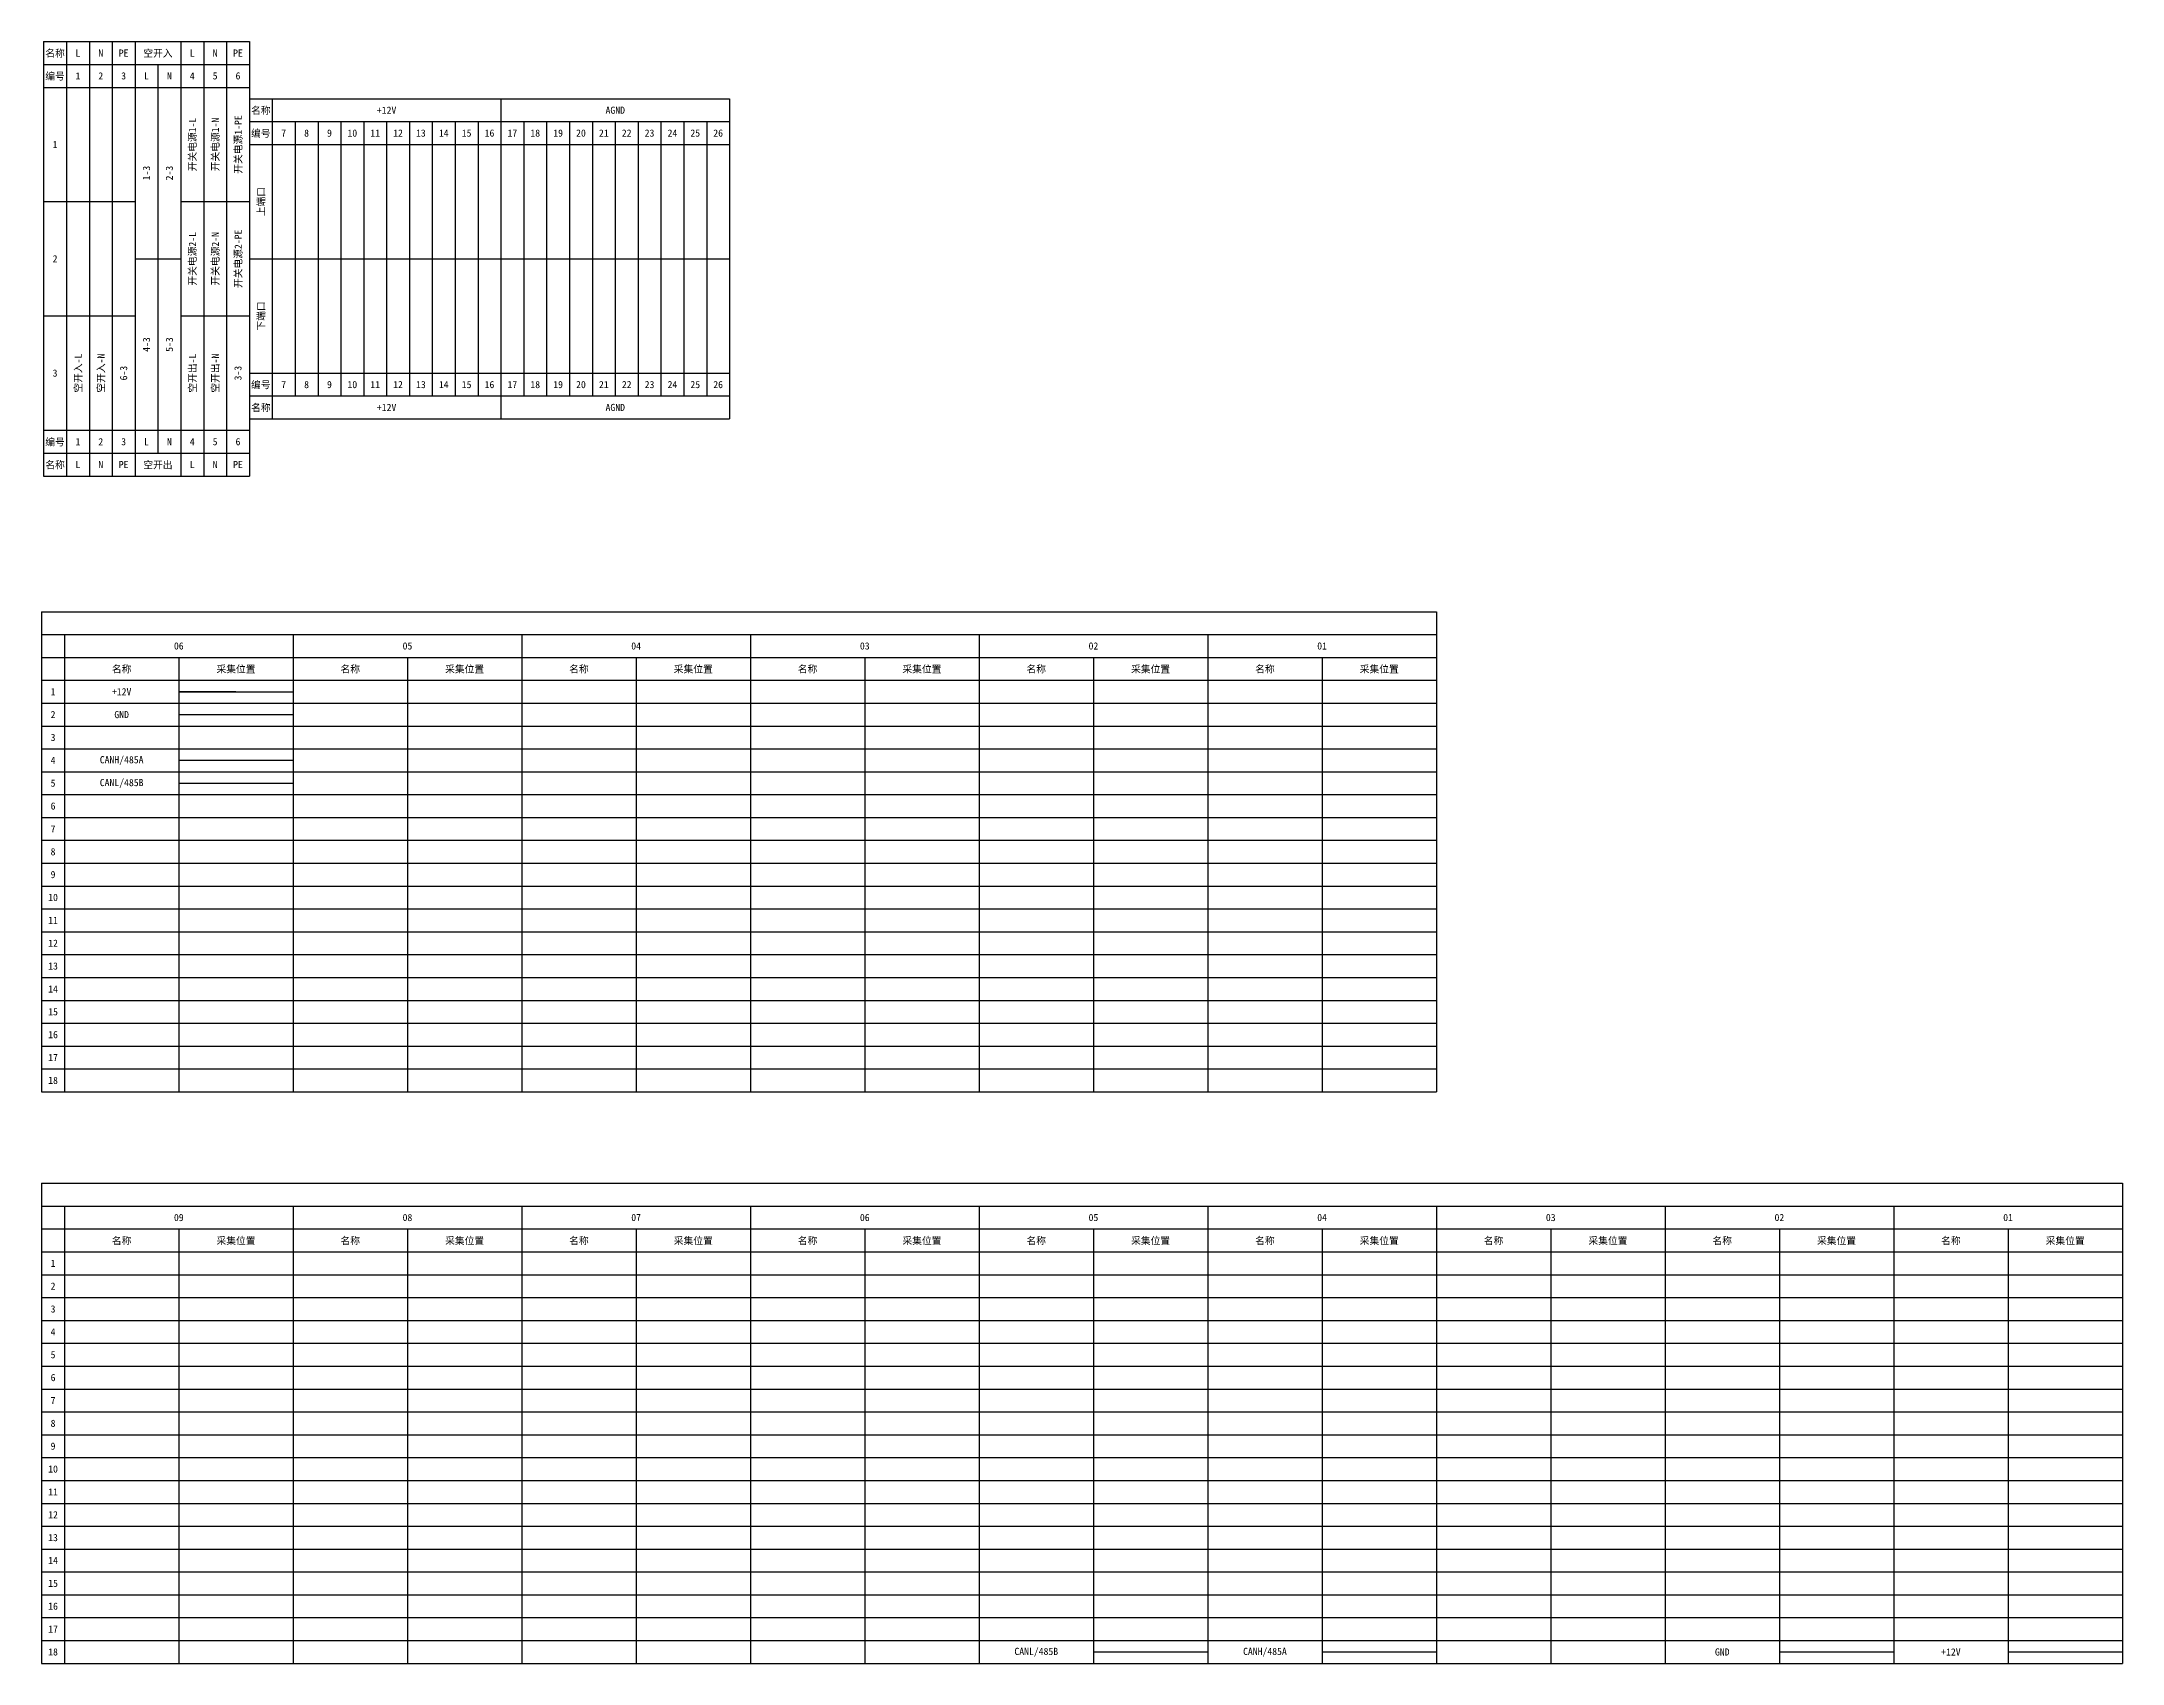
# Model space of a CAD drawing. Header units: millimetres. Extents: x 499 to 1648, y -443 to 1982.
# Drawn here: x 500 to 1228, y 200 to 767 of the extents above; entities that cross this region are included whole.
import ezdxf
from ezdxf.enums import TextEntityAlignment as Align

# ---------------------------------------------------------------- set-up
doc = ezdxf.new("R2010")
doc.units = ezdxf.units.MM
doc.styles.get("Standard").update_dxf_attribs({"font": ''})
doc.styles.get('Standard').set_extended_font_data('SimSun')

# ---------------------------------------------------------------- blocks, each defined once
blk = doc.blocks.new('JC0层—空表格')
at = {"color": 0}
for p, q in [((0, 152), (0, 0)), ((16, 152), (16, 0)), ((24, 152), (24, 0)), ((56, 152), (56, 0)), ((64, 152), (64, 0)), ((0, 144), (72, 144)), ((40, 144), (40, 8)), ((0, 136), (72, 136)), ((72, 132), (72, 20)), ((72, 124), (240, 124)), ((88, 124), (88, 28)), ((96, 124), (96, 28)), ((104, 124), (104, 28)), ((112, 124), (112, 28)), ((120, 124), (120, 28)), ((128, 124), (128, 28)), ((136, 124), (136, 28)), ((144, 124), (144, 28)), ((152, 124), (152, 28)), ((168, 124), (168, 28)), ((176, 124), (176, 28)), ((184, 124), (184, 28)), ((192, 124), (192, 28)), ((200, 124), (200, 28)), ((208, 124), (208, 28)), ((216, 124), (216, 28)), ((224, 124), (224, 28)), ((232, 124), (232, 28)), ((72, 116), (240, 116)), ((0, 96), (32, 96)), ((48, 96), (72, 96)), ((32, 76), (48, 76)), ((72, 76), (240, 76)), ((0, 56), (32, 56)), ((48, 56), (72, 56)), ((72, 36), (240, 36)), ((72, 28), (240, 28)), ((0, 16), (72, 16)), ((0, 16), (72, 16)), ((0, 8), (72, 8))]:
    blk.add_line(p, q, dxfattribs=at)
at = {"color": 0, "lineweight": 30}
for p, q in [((0, 152), (72, 152)), ((0, 152), (0, 0)), ((8, 152), (8, 0)), ((32, 152), (32, 0)), ((48, 152), (48, 0)), ((72, 152), (72, 0)), ((72, 132), (240, 132)), ((72, 132), (72, 20)), ((80, 132), (80, 20)), ((160, 132), (160, 20)), ((240, 132), (240, 20)), ((72, 20), (240, 20)), ((0, 0), (72, 0))]:
    blk.add_line(p, q, dxfattribs=at)
at = {"color": 0}
for s, p in [('名称', (4, 148)), ('L', (12, 148)), ('N', (20, 148)), ('PE', (28, 148)), ('空开入', (40, 148)), ('L', (52, 148)), ('N', (60, 148)), ('PE', (68, 148)), ('编号', (4, 140)), ('1', (12, 140)), ('2', (20, 140)), ('3', (28, 140)), ('L', (36, 140)), ('N', (44, 140)), ('4', (52, 140)), ('5', (60, 140)), ('6', (68, 140)), ('名称', (76, 128)), ('+12V', (120, 128)), ('AGND', (200, 128)), ('1', (4, 116)), ('编号', (76, 120)), ('7', (84, 120)), ('2', (4, 76)), ('3', (4, 36)), ('编号', (76, 32)), ('7', (84, 32)), ('名称', (76, 24)), ('+12V', (120, 24)), ('AGND', (200, 24)), ('编号', (4, 12)), ('1', (12, 12)), ('2', (20, 12)), ('3', (28, 12)), ('L', (36, 12)), ('N', (44, 12)), ('4', (52, 12)), ('5', (60, 12)), ('6', (68, 12)), ('名称', (4, 4)), ('L', (12, 4)), ('N', (20, 4)), ('PE', (28, 4)), ('空开出', (40, 4)), ('L', (52, 4)), ('N', (60, 4)), ('PE', (68, 4))]:
    blk.add_text(s, height=2.5, dxfattribs=at).set_placement(p, align=Align.MIDDLE)
for s, p in [('开关电源1-L', (52, 116)), ('开关电源1-N', (60, 116)), ('开关电源1-PE', (68, 116)), ('1-3', (36, 106)), ('2-3', (44, 106)), ('上端口', (76, 96)), ('开关电源2-L', (52, 76)), ('开关电源2-N', (60, 76)), ('开关电源2-PE', (68, 76)), ('下端口', (76, 56)), ('4-3', (36, 46)), ('5-3', (44, 46)), ('空开入-L', (12, 36)), ('空开入-N', (20, 36)), ('6-3', (28, 36)), ('空开出-L', (52, 36)), ('空开出-N', (60, 36)), ('3-3', (68, 36))]:
    blk.add_text(s, height=2.5, rotation=90, dxfattribs=at).set_placement(p, align=Align.MIDDLE)
for s, p in [('8', (92, 120)), ('9', (100, 120)), ('10', (108, 120)), ('11', (116, 120)), ('12', (124, 120)), ('13', (132, 120)), ('14', (140, 120)), ('15', (148, 120)), ('16', (156, 120)), ('17', (164, 120)), ('18', (172, 120)), ('19', (180, 120)), ('20', (188, 120)), ('21', (196, 120)), ('22', (204, 120)), ('23', (212, 120)), ('24', (220, 120)), ('25', (228, 120)), ('26', (236, 120)), ('8', (92, 32)), ('9', (100, 32)), ('10', (108, 32)), ('11', (116, 32)), ('12', (124, 32)), ('13', (132, 32)), ('14', (140, 32)), ('15', (148, 32)), ('16', (156, 32)), ('17', (164, 32)), ('18', (172, 32)), ('19', (180, 32)), ('20', (188, 32)), ('21', (196, 32)), ('22', (204, 32)), ('23', (212, 32)), ('24', (220, 32)), ('25', (228, 32)), ('26', (236, 32))]:
    blk.add_text(s, height=2.5, dxfattribs=at).set_placement(p, align=Align.MIDDLE_CENTER)
blk = doc.blocks.new('综合_直道—空表格')
at = {"color": 0}
for p, q in [((0, 168), (728, 168)), ((0, 168), (0, 0)), ((728, 168), (728, 0)), ((0, 160), (728, 160)), ((8, 160), (8, 0)), ((88, 160), (88, 0)), ((168, 160), (168, 0)), ((248, 160), (248, 0)), ((328, 160), (328, 0)), ((408, 160), (408, 0)), ((488, 160), (488, 0)), ((568, 160), (568, 0)), ((648, 160), (648, 0)), ((0, 152), (728, 152)), ((48, 152), (48, 0)), ((128, 152), (128, 0)), ((208, 152), (208, 0)), ((288, 152), (288, 0)), ((368, 152), (368, 0)), ((448, 152), (448, 0)), ((528, 152), (528, 0)), ((608, 152), (608, 0)), ((688, 152), (688, 0)), ((0, 144), (728, 144)), ((0, 136), (728, 136)), ((0, 128), (728, 128)), ((0, 120), (728, 120)), ((0, 112), (728, 112)), ((0, 104), (728, 104)), ((0, 96), (728, 96)), ((0, 88), (728, 88)), ((0, 80), (728, 80)), ((0, 72), (728, 72)), ((0, 64), (728, 64)), ((0, 56), (728, 56)), ((0, 48), (728, 48)), ((0, 40), (728, 40)), ((0, 32), (728, 32)), ((0, 24), (728, 24)), ((0, 16), (728, 16)), ((0, 8), (728, 8)), ((0, 0), (728, 0)), ((368, 4), (408, 4)), ((448, 4), (488, 4)), ((608, 4), (648, 4)), ((688, 4), (728, 4))]:
    blk.add_line(p, q, dxfattribs=at)
for s, p in [('09', (48, 156)), ('08', (128, 156)), ('07', (208, 156)), ('06', (288, 156)), ('05', (368, 156)), ('04', (448, 156)), ('03', (528, 156)), ('02', (608, 156)), ('01', (688, 156)), ('名称', (28, 148)), ('采集位置', (68, 148)), ('名称', (108, 148)), ('采集位置', (148, 148)), ('名称', (188, 148)), ('采集位置', (228, 148)), ('名称', (268, 148)), ('采集位置', (308, 148)), ('名称', (348, 148)), ('采集位置', (388, 148)), ('名称', (428, 148)), ('采集位置', (468, 148)), ('名称', (508, 148)), ('采集位置', (548, 148)), ('名称', (588, 148)), ('采集位置', (628, 148)), ('名称', (668, 148)), ('采集位置', (708, 148)), ('1', (4, 140)), ('2', (4, 132)), ('3', (4, 124)), ('4', (4, 116)), ('5', (4, 108)), ('6', (4, 100)), ('7', (4, 92)), ('8', (4, 84)), ('9', (4, 76)), ('10', (4, 68)), ('11', (4, 60)), ('12', (4, 52)), ('13', (4, 44)), ('14', (4, 36)), ('15', (4, 28)), ('16', (4, 20)), ('17', (4, 12)), ('18', (4, 4)), ('CANL/485B', (348, 4)), ('CANH/485A', (428, 4)), ('GND', (588, 4)), ('+12V', (668, 4))]:
    blk.add_text(s, height=2.5, dxfattribs=at).set_placement(p, align=Align.MIDDLE)
blk = doc.blocks.new('交道—空表格')
at = {"color": 0}
for p, q in [((0, 168), (488, 168)), ((0, 168), (0, 0)), ((488, 168), (488, 0)), ((0, 160), (488, 160)), ((8, 160), (8, 0)), ((88, 160), (88, 0)), ((168, 160), (168, 0)), ((248, 160), (248, 0)), ((328, 160), (328, 0)), ((408, 160), (408, 0)), ((0, 152), (488, 152)), ((48, 152), (48, 0)), ((128, 152), (128, 0)), ((208, 152), (208, 0)), ((288, 152), (288, 0)), ((368, 152), (368, 0)), ((448, 152), (448, 0)), ((0, 144), (488, 144)), ((68, 140), (48, 140)), ((48, 140), (88, 140)), ((0, 136), (488, 136)), ((48, 132), (88, 132)), ((0, 128), (488, 128)), ((0, 120), (488, 120)), ((0, 112), (488, 112)), ((48, 116), (88, 116)), ((0, 104), (488, 104)), ((48, 108), (88, 108)), ((0, 96), (488, 96)), ((0, 88), (488, 88)), ((0, 80), (488, 80)), ((0, 72), (488, 72)), ((0, 64), (488, 64)), ((0, 56), (488, 56)), ((0, 48), (488, 48)), ((0, 40), (488, 40)), ((0, 32), (488, 32)), ((0, 24), (488, 24)), ((0, 16), (488, 16)), ((0, 8), (488, 8)), ((0, 0), (488, 0))]:
    blk.add_line(p, q, dxfattribs=at)
for s, p in [('06', (48, 156)), ('05', (128, 156)), ('04', (208, 156)), ('03', (288, 156)), ('02', (368, 156)), ('01', (448, 156)), ('名称', (28, 148)), ('采集位置', (68, 148)), ('名称', (108, 148)), ('采集位置', (148, 148)), ('名称', (188, 148)), ('采集位置', (228, 148)), ('名称', (268, 148)), ('采集位置', (308, 148)), ('名称', (348, 148)), ('采集位置', (388, 148)), ('名称', (428, 148)), ('采集位置', (468, 148)), ('1', (4, 140)), ('+12V', (28, 140)), ('2', (4, 132)), ('GND', (28, 132)), ('3', (4, 124)), ('4', (4, 116)), ('CANH/485A', (28, 116)), ('CANL/485B', (28, 108)), ('5', (4, 108)), ('6', (4, 100)), ('7', (4, 92)), ('8', (4, 84)), ('9', (4, 76)), ('10', (4, 68)), ('11', (4, 60)), ('12', (4, 52)), ('13', (4, 44)), ('14', (4, 36)), ('15', (4, 28)), ('16', (4, 20)), ('17', (4, 12)), ('18', (4, 4))]:
    blk.add_text(s, height=2.5, dxfattribs=at).set_placement(p, align=Align.MIDDLE)

msp = doc.modelspace()

# ---------------------------------------------------------------- block references
for name, p in [('JC0层—空表格', (500.7, 615.48)), ('交道—空表格', (500, 400)), ('综合_直道—空表格', (500, 200))]:
    msp.add_blockref(name, p)

doc.saveas('drawing.dxf')
